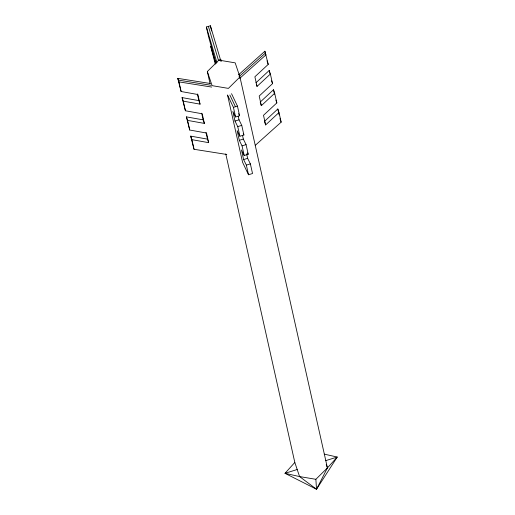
<?xml version="1.0" encoding="UTF-8"?>
<svg xmlns="http://www.w3.org/2000/svg" width="515" height="515" viewBox="0 0 515 515"><rect width="100%" height="100%" fill="white"/><g stroke="black" fill="none" stroke-linecap="round" stroke-linejoin="round"><path stroke-width="0.77" d="M225.782 153.953L294.818 462.451L284.995 473.311L316.506 489.25L327.418 467.91L337.241 457.043L324.199 454.121M297.194 469.513L284.995 473.311L299.576 476.575L316.506 489.25L337.241 457.043L325.802 460.61M209.972 83.301L207.339 71.527L218.881 60.126L220.896 59.502L221.244 61.073M218.881 60.126L235.181 62.856L239.939 76.986L228.396 88.387L212.096 85.657L207.339 71.527M316.506 489.25L315.875 479.304L327.418 467.91L239.939 76.986M238.445 74.907L264.884 51.223L268.225 64.388L254.88 76.78L257.03 86.411L270.381 74.012L269.191 70.484L255.846 82.876M270.381 74.012L272.538 83.642L259.187 96.041L261.343 105.665L274.688 93.273L273.504 89.739L260.152 102.137M274.688 93.273L276.845 102.903L263.5 115.296L265.65 124.926L279.001 112.528L277.81 109L264.465 121.392L265.65 124.926M239.037 76.671L265.476 52.993M239.63 78.441L266.068 54.757M255.305 145.314L281.151 122.158L279.001 112.528M216.049 63.506L208.536 36.629L206.386 26.999L210.403 25.75L220.967 61.388M227.514 94.947L233.43 107.358L237.447 106.109L239.604 115.733L235.58 116.989L232.851 111.446L235.001 121.07L237.737 126.613L239.893 136.243L243.91 134.994L241.754 125.364L239.024 119.821L238.194 116.12M235.001 121.07L239.024 119.821M237.737 126.613L241.754 125.364M239.893 136.243L237.157 130.701L239.314 140.331L243.331 139.076L246.067 144.618L248.217 154.249L244.2 155.504L241.464 149.962L243.621 159.586L246.357 165.128L248.507 174.759L252.53 173.51L250.374 163.879L247.638 158.337L246.646 153.895M239.314 140.331L242.044 145.874L246.067 144.618M243.621 159.586L247.638 158.337M246.357 165.128L250.374 163.879M200.052 104.152L198.861 100.618L182.072 97.605L183.256 101.14L200.052 104.152L197.895 94.522L181.106 91.509L177.759 78.351L210.519 83.533M178.357 80.115L211.111 85.297M177.759 78.351L178.95 81.885L211.704 87.067M190.685 136.121L191.876 139.655L208.672 142.668L207.481 139.134L190.685 136.121L194.033 149.286L226.787 154.468M315.875 479.304L299.576 476.575L294.818 462.451M182.072 97.605L185.413 110.77L202.208 113.776L204.365 123.407L187.569 120.394L186.379 116.866L203.174 119.873L204.365 123.407M186.379 116.866L189.72 130.025L206.515 133.037L208.672 142.668M238.574 113.654L239.604 115.733M243.228 133.604L243.91 134.994M247.535 152.865L248.217 154.249M231.531 93.698L237.447 106.109M229.851 95.011L235.439 106.734M248.507 174.759L242.597 162.347L227.688 95.732M267.034 60.854L268.225 64.388M271.585 80.816L272.538 83.642M275.892 100.077L276.845 102.903M279.967 118.624L281.151 122.158M256.322 84.293L257.03 86.411M260.39 102.839L261.343 105.665M326.227 464.376L327.418 467.91M208.395 26.374L218.508 60.5M206.386 26.999L216.944 62.637M215.772 63.467L210.693 46.26L215.276 64.118M264.884 51.223L265.708 54.931M269.191 70.484L269.854 73.445M273.504 89.739L274.495 94.187M277.81 109L279.136 114.922M242.501 135.374L243.331 139.076M233.43 107.358L235.58 116.989M242.044 145.874L244.2 155.504M210.403 25.75L211.562 30.932M197.374 93.955L198.861 100.618M201.68 113.21L203.174 119.873M205.994 132.464L207.481 139.134M178.95 81.885L181.106 91.509M183.256 101.14L185.413 110.77M187.569 120.394L189.72 130.025M191.876 139.655L194.033 149.286"/></g></svg>
